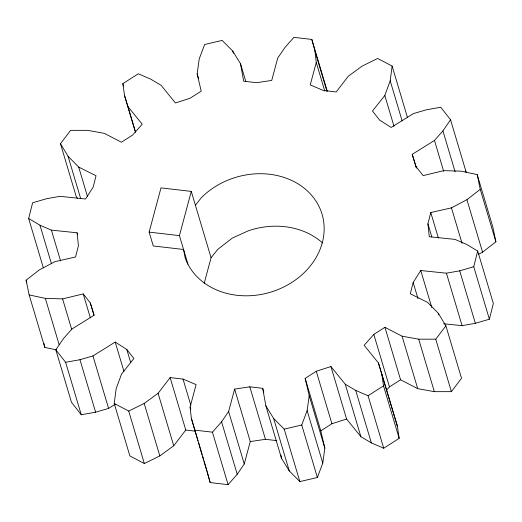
<?xml version="1.0" encoding="UTF-8"?>
<svg xmlns="http://www.w3.org/2000/svg" width="522" height="522" viewBox="0 0 522 522"><rect width="100%" height="100%" fill="white"/><g stroke="black" fill="none" stroke-linecap="round" stroke-linejoin="round"><path stroke-width="0.78" d="M263.858 392.185L262.703 388.329L249.81 386.828L234.626 389.092L250.273 441.573L244.257 463.986L237.216 474.296L228.094 484.651L210.177 482.576L191.352 418.311L190.099 407.043L196.115 384.623L183.026 379.076L170.133 377.582L185.773 430.056L173.728 445.775L159.823 455.921L144.34 463.536L129.867 455.921L114.22 403.447L116.158 388.701L121.541 374.072L133.867 358.497L126.807 349.499L115.205 342.06L92.949 355.932L79.97 359.717L65.622 362.281L55.821 349.779L63.443 338.634L71.879 329.062L94.136 315.184L90.28 302.904L83.226 293.906L62.594 298.884L45.342 298.369L29.154 294.93L26.1 280.19L39.437 269.841L54.895 261.672L75.579 256.974L78.43 245.66L77.086 232.792L51.41 230.137L39.972 225.217L28.651 218.503L32.612 202.784L46.647 198.699L59.919 196.337L85.595 198.993L93.19 187.059L96.041 175.738L78.711 167.105L68.049 156.235L60.474 143.72L70.6 130.343L87.657 130.343L104.289 133.345L121.424 142.225L132.536 135.113L142.225 124.236L127.916 106.573L124.601 95.78L122.84 83.664L138.278 73.778L150.643 79.103L161.109 85.314L175.418 102.978L190.086 98.253L201.198 91.135L197.153 73.87L199.221 58.895L204.617 44.507L222.144 40.409L232.721 51.052L240.512 63.717L245.803 81.465M465.2 170.975L466.179 172.221L450.538 119.747L440.738 107.245L426.383 109.803L413.404 113.587L391.154 127.466L379.546 120.021L372.493 111.023L384.812 95.454L390.195 80.819L392.133 66.079L377.66 58.464L362.177 66.079L348.272 76.225L336.227 91.944L323.327 90.45L310.244 84.903L316.254 62.483L315.001 51.208L311.823 39.424L293.906 37.349L284.784 47.704L277.743 58.014L271.727 80.427L256.55 82.691L243.65 81.197L240.512 63.717M262.703 388.329L265.848 405.803L281.488 458.283L289.279 470.948L299.856 481.591L317.383 477.493L301.736 425.012L307.138 410.631L309.207 395.656L305.155 378.391L316.267 371.272L330.941 366.548L345.251 384.212L355.71 390.423L368.075 395.748L383.722 448.222L399.16 438.336L397.399 426.22L378.443 362.953L364.134 345.29L373.817 334.413L384.929 327.294L402.071 336.181L418.696 339.176L435.753 339.183L445.886 325.806L438.31 313.291L427.642 302.414L410.312 293.782L413.163 282.467L420.758 270.526L446.434 273.189L459.706 270.827L473.748 266.735L477.702 251.017L466.387 244.303L454.949 239.389L429.273 236.727L427.923 223.866L430.774 212.545L451.458 207.854L466.922 199.685L480.253 189.329L477.206 174.589L461.017 171.151L443.759 170.642L423.133 175.614L416.08 166.616L412.223 154.342L434.474 140.464L442.917 130.891L450.538 119.747M317.383 477.493L322.779 463.105L324.847 448.13L320.802 430.865L305.155 378.391M443.628 323.751L462.081 325.663L475.353 323.301L489.388 319.216L493.349 303.497L477.702 251.017M195.417 205.257L201.459 197.551A71.879 60.004 -16.6 0 1 320.991 211.038A71.879 60.004 -16.6 0 1 237.908 295.393L236.942 295.289A71.879 60.004 -16.6 0 1 185.212 258.077L183.555 249.477L153.266 245.96L149.135 232.114L160.998 187.887L191.287 191.404L211.064 257.731L204.193 283.335M187.927 264.145L179.424 235.631L191.287 191.404M194.536 430.095L212.447 432.177L221.576 421.822L228.616 411.512L234.626 389.092M384.929 327.294L400.576 379.775L417.711 388.655L434.343 391.657L451.399 391.657L461.526 378.28L445.886 325.806M114.22 403.447L128.699 411.062L144.176 403.441L158.088 393.294L170.133 377.582M211.064 257.731L217.778 249.353L232.381 238.032L248.335 230.809A71.873 60.004 -16.6 0 1 322.563 242.978M386.769 389.914L389.464 386.887L400.576 379.775M478.348 254.39L482.563 252.159L495.9 241.81L492.846 227.07L477.206 174.589M368.075 395.748L383.513 385.856L381.752 373.739M320.802 430.865L331.914 423.747L346.582 419.022L360.891 436.686L371.357 442.897L383.722 448.222M55.821 349.779L71.462 402.253L81.262 414.755L95.617 412.197L108.596 408.413L115.336 404.204M265.848 405.803L273.639 418.468L284.216 429.117L301.736 425.012M250.273 441.573L265.45 439.309L276.738 440.614M149.135 232.114L179.424 235.631M185.773 430.056L194.641 431.087M29.154 294.93L44.794 347.411L56.356 349.864M77.38 198.282L76.114 196.194L60.474 143.72M397.399 426.22L378.443 362.953M480.253 189.329L495.9 241.81M466.922 199.685L482.563 252.159M442.917 130.891L455.106 171.79M473.748 266.735L489.388 319.216M434.474 140.464L443.674 171.333M451.458 207.854L462.042 243.35M459.706 270.827L475.353 323.301M392.133 66.079L407.545 117.783M430.774 212.545L438.369 238.012M416.08 166.616L416.536 168.162M412.223 154.342L416.132 167.458M390.195 80.819L402.162 120.947M446.434 273.189L462.081 325.663M427.923 223.866L431.838 236.981M384.812 95.454L394.012 126.317M438.31 313.291L438.767 314.831M420.758 270.526L431.805 307.569M435.753 339.183L451.399 391.657M413.163 282.467L417.998 298.675M418.696 339.176L434.343 391.657M402.071 336.181L417.711 388.655M311.823 39.424L327.235 91.128M315.001 51.208L326.968 91.337M316.254 62.483L324.769 91.037M373.817 334.413L389.464 386.887M383.513 385.856L399.16 438.336M355.71 390.423L371.357 442.897M345.251 384.212L360.891 436.686M330.941 366.548L346.582 419.022M232.721 51.052L233.412 53.368M316.267 371.272L331.914 423.747M309.207 395.656L324.847 448.13M307.138 410.631L322.779 463.105M197.153 73.87L198.53 78.496M284.216 429.117L299.856 481.591M273.639 418.468L289.279 470.948M249.81 386.828L265.45 439.309M228.616 411.512L244.257 463.986M122.84 83.664L123.531 85.98M127.916 106.573L135.505 132.04M124.601 95.78L135.413 132.053M221.576 421.822L237.216 474.296M212.447 432.177L228.094 484.651M183.026 379.076L190.85 405.313M190.099 407.043L190.791 409.359M191.352 418.311L198.021 440.692M198.484 442.238L202.164 454.584M202.627 456.13L203.776 459.986M204.232 461.526L206.999 470.792M158.088 393.294L173.728 445.775M78.711 167.105L87.455 196.435M144.176 403.441L159.823 455.921M126.807 349.499L130.722 362.62M68.049 156.235L80.701 198.68M115.205 342.06L123.942 371.383M77.086 232.792L77.543 234.339M128.699 411.062L144.34 463.536M90.28 302.904L93.96 315.255M83.226 293.906L90.358 317.833M92.949 355.932L108.596 408.413M51.41 230.137L60.611 261.007M62.594 298.884L71.801 329.754M39.972 225.217L51.469 263.806M79.97 359.717L95.617 412.197M28.651 218.503L43.378 267.897M65.622 362.281L81.262 414.755M45.342 298.369L59.143 344.677M26.1 280.19L26.792 282.506M207.208 471.575L210.177 482.576M43.992 343.528L44.794 347.411M280.921 455.106L281.488 458.283"/></g></svg>
